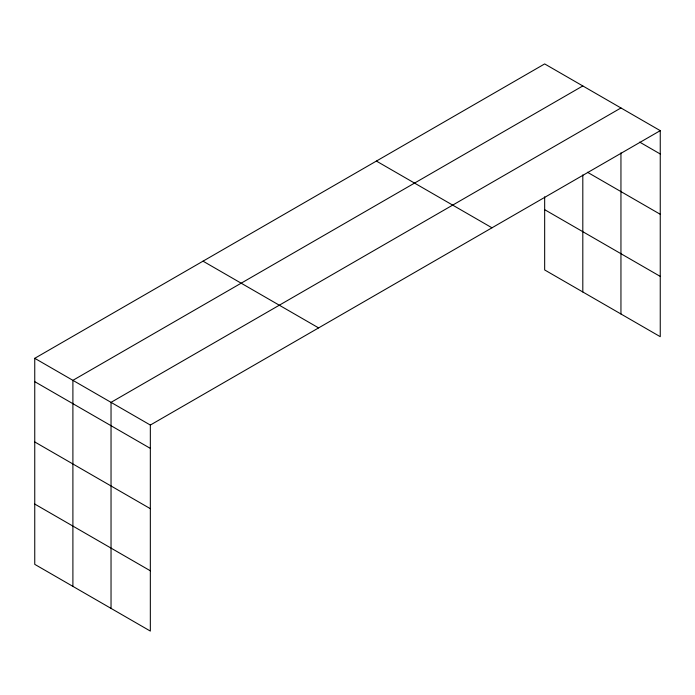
<?xml version="1.0" encoding="UTF-8"?>
<svg xmlns="http://www.w3.org/2000/svg" width="695" height="695" viewBox="0 0 695 695"><rect width="100%" height="100%" fill="white"/><g stroke="black" fill="none" stroke-linecap="round" stroke-linejoin="round"><path stroke-width="1.04" d="M544.663 196.815L544.663 269.947L660.25 336.684L660.25 130.651L544.663 63.923L34.75 358.316L34.75 564.349L150.337 631.077L150.337 425.053L34.75 358.316M582.81 85.945L72.897 380.339L72.897 586.372M620.948 107.968L111.035 402.362L111.035 608.394M150.337 425.053L660.25 130.651M639.661 142.11L660.25 153.995M587.457 172.256L660.25 214.286M544.663 209.664L660.25 276.393M376.395 161.075L491.982 227.804M203.018 261.164L318.605 327.901M34.75 381.659L150.337 448.388M34.75 441.951L150.337 508.679M34.75 504.057L150.337 570.795M620.948 152.839L620.948 313.992M582.81 174.923L582.81 291.969"/></g></svg>
